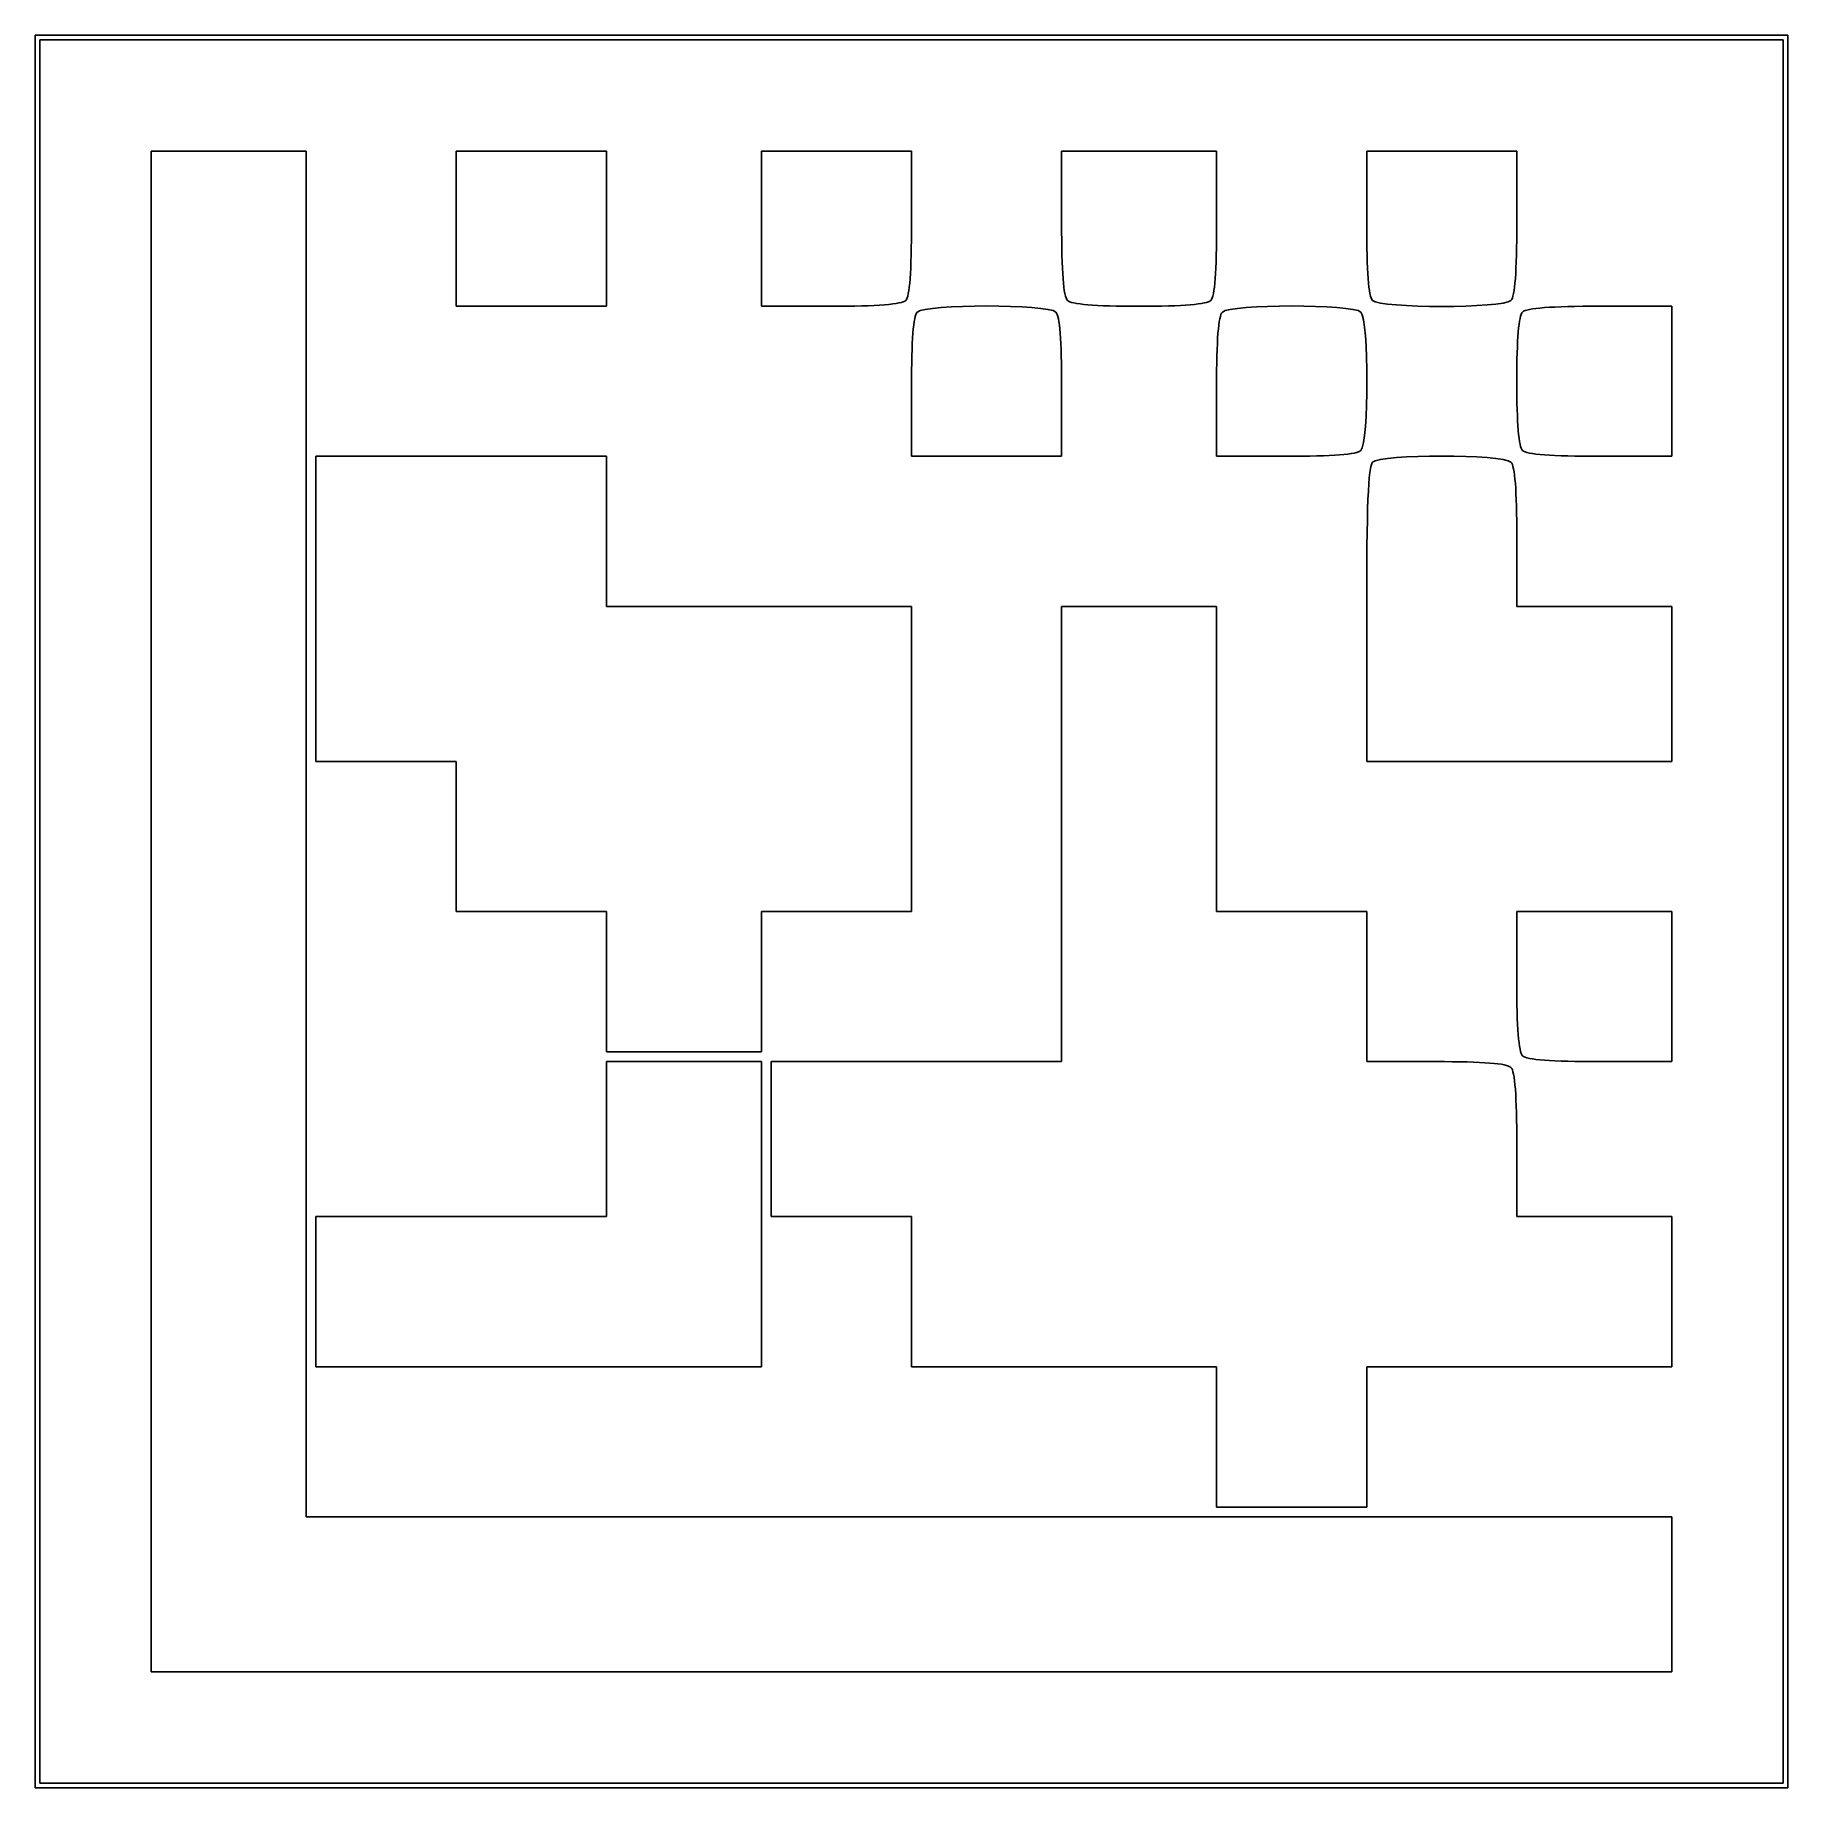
# Model space of a CAD drawing. Extents: x 0 to 128, y 0 to 128.
import ezdxf

# ---------------------------------------------------------------- set-up
doc = ezdxf.new("R2010")
doc.units = 0
doc.layers.get('0').update_dxf_attribs({"linetype": 'CONTINUOUS'})

msp = doc.modelspace()

# ---------------------------------------------------------------- linework, layer by layer
at = {"color": 7}
for p, q in [((0, 63.852777), (0, 127.705555)), ((0, 127.705555), (63.852777, 127.705555)), ((63.852777, 127.705555), (127.705555, 127.705555)), ((127.705555, 127.705555), (127.705555, 63.852777)), ((63.852777, 127.352777), (0.352777, 127.352777)), ((0.352777, 127.352777), (0.352777, 63.852777)), ((127.352777, 127.352777), (63.852777, 127.352777)), ((127.352777, 63.852777), (127.352777, 127.352777)), ((8.466666, 63.852777), (8.466666, 119.238889)), ((8.466666, 119.238889), (14.111111, 119.238889)), ((14.111111, 119.238889), (19.755555, 119.238889)), ((19.755555, 119.238889), (19.755555, 69.497222)), ((30.691666, 113.594445), (30.691666, 119.238889)), ((30.691666, 119.238889), (36.159723, 119.238889)), ((36.159723, 119.238889), (41.627777, 119.238889)), ((41.627777, 119.238889), (41.627777, 113.594445)), ((52.916666, 113.594445), (52.916666, 119.238889)), ((52.916666, 119.238889), (58.384723, 119.238889)), ((58.384723, 119.238889), (63.852777, 119.238889)), ((63.852777, 119.238889), (63.852777, 114.017777)), ((74.788889, 114.017777), (74.788889, 119.238889)), ((74.788889, 119.238889), (80.433334, 119.238889)), ((80.433334, 119.238889), (86.077777, 119.238889)), ((86.077777, 119.238889), (86.077777, 114.017777)), ((97.013889, 114.017777), (97.013889, 119.238889)), ((97.013889, 119.238889), (102.481945, 119.238889)), ((102.481945, 119.238889), (107.95, 119.238889)), ((107.95, 119.238889), (107.95, 114.017777)), ((30.691666, 107.95), (30.691666, 113.594445)), ((30.691666, 113.594445), (30.691666, 113.594445)), ((41.627777, 113.594445), (41.627777, 107.95)), ((52.916666, 107.95), (52.916666, 113.594445)), ((52.916666, 113.594445), (52.916666, 113.594445)), ((36.159723, 107.95), (30.691666, 107.95)), ((41.627777, 107.95), (36.159723, 107.95)), ((57.961389, 107.95), (52.916666, 107.95)), ((75.212223, 108.373334), (75.212223, 108.373334)), ((97.437223, 108.373334), (97.437223, 108.373334)), ((114.017777, 107.95), (119.238889, 107.95)), ((119.238889, 107.95), (119.238889, 102.481945)), ((119.238889, 102.481945), (119.238889, 97.013889)), ((63.852777, 97.013889), (63.852777, 102.058611)), ((63.852777, 102.058611), (63.852777, 102.058611)), ((74.788889, 102.058611), (74.788889, 97.013889)), ((86.077777, 97.013889), (86.077777, 102.058611)), ((86.077777, 102.058611), (86.077777, 102.058611)), ((108.373334, 97.437222), (108.373334, 97.437222)), ((20.461111, 85.901389), (20.461111, 97.013889)), ((20.461111, 97.013889), (31.044445, 97.013889)), ((31.044445, 97.013889), (41.627777, 97.013889)), ((41.627777, 97.013889), (41.627777, 91.545834)), ((69.320834, 97.013889), (63.852777, 97.013889)), ((74.788889, 97.013889), (69.320834, 97.013889)), ((91.1225, 97.013889), (86.077777, 97.013889)), ((119.238889, 97.013889), (114.017777, 97.013889)), ((41.627777, 91.545834), (41.627777, 86.077777)), ((107.95, 91.1225), (107.95, 86.077777)), ((20.461111, 74.788889), (20.461111, 85.901389)), ((41.627777, 86.077777), (52.740277, 86.077777)), ((52.740277, 86.077777), (63.852777, 86.077777)), ((63.852777, 86.077777), (63.852777, 74.965277)), ((74.788889, 69.497222), (74.788889, 86.077777)), ((74.788889, 86.077777), (80.433334, 86.077777)), ((80.433334, 86.077777), (86.077777, 86.077777)), ((86.077777, 86.077777), (86.077777, 74.965277)), ((107.95, 86.077777), (113.594445, 86.077777)), ((113.594445, 86.077777), (119.238889, 86.077777)), ((119.238889, 86.077777), (119.238889, 80.433334)), ((97.013889, 74.788889), (97.013889, 85.478055)), ((97.013889, 85.478055), (97.013889, 85.478055)), ((119.238889, 80.433334), (119.238889, 74.788889)), ((25.576389, 74.788889), (20.461111, 74.788889)), ((30.691666, 74.788889), (25.576389, 74.788889)), ((30.691666, 69.320834), (30.691666, 74.788889)), ((63.852777, 74.965277), (63.852777, 63.852777)), ((86.077777, 74.965277), (86.077777, 63.852777)), ((108.126389, 74.788889), (97.013889, 74.788889)), ((119.238889, 74.788889), (108.126389, 74.788889)), ((19.755555, 69.497222), (19.755555, 19.755555)), ((30.691666, 63.852777), (30.691666, 69.320834)), ((74.788889, 52.916666), (74.788889, 69.497222)), ((0, 0), (0, 63.852777)), ((0, 63.852777), (0, 63.852777)), ((0.352777, 63.852777), (0.352777, 0.352777)), ((8.466666, 8.466666), (8.466666, 63.852777)), ((8.466666, 63.852777), (8.466666, 63.852777)), ((36.159723, 63.852777), (30.691666, 63.852777)), ((41.627777, 63.852777), (36.159723, 63.852777)), ((41.627777, 58.7375), (41.627777, 63.852777)), ((58.384723, 63.852777), (52.916666, 63.852777)), ((52.916666, 63.852777), (52.916666, 58.7375)), ((63.852777, 63.852777), (58.384723, 63.852777)), ((86.077777, 63.852777), (91.545834, 63.852777)), ((91.545834, 63.852777), (97.013889, 63.852777)), ((97.013889, 63.852777), (97.013889, 58.384722)), ((107.95, 58.808055), (107.95, 63.852777)), ((107.95, 63.852777), (113.594445, 63.852777)), ((113.594445, 63.852777), (119.238889, 63.852777)), ((119.238889, 63.852777), (119.238889, 58.384722)), ((127.352777, 0.352777), (127.352777, 63.852777)), ((127.352777, 63.852777), (127.352777, 63.852777)), ((127.705555, 63.852777), (127.705555, 0)), ((41.627777, 53.622222), (41.627777, 58.7375)), ((41.627777, 58.7375), (41.627777, 58.7375)), ((52.916666, 58.7375), (52.916666, 53.622222)), ((97.013889, 58.384722), (97.013889, 52.916666)), ((119.238889, 58.384722), (119.238889, 52.916666)), ((47.272223, 53.622222), (41.627777, 53.622222)), ((41.627777, 47.272222), (41.627777, 52.916666)), ((41.627777, 52.916666), (47.272223, 52.916666)), ((52.916666, 53.622222), (47.272223, 53.622222)), ((47.272223, 52.916666), (52.916666, 52.916666)), ((52.916666, 52.916666), (52.916666, 41.804166)), ((53.622223, 47.272222), (53.622223, 52.916666)), ((53.622223, 52.916666), (64.205555, 52.916666)), ((64.205555, 52.916666), (74.788889, 52.916666)), ((97.013889, 52.916666), (102.058611, 52.916666)), ((108.373334, 53.34), (108.373334, 53.34)), ((119.238889, 52.916666), (114.017777, 52.916666)), ((41.627777, 41.627777), (41.627777, 47.272222)), ((53.622223, 41.627777), (53.622223, 47.272222)), ((107.95, 46.848889), (107.95, 41.627777)), ((20.461111, 36.159722), (20.461111, 41.627777)), ((20.461111, 41.627777), (31.044445, 41.627777)), ((31.044445, 41.627777), (41.627777, 41.627777)), ((52.916666, 41.804166), (52.916666, 30.691666)), ((58.7375, 41.627777), (53.622223, 41.627777)), ((63.852777, 41.627777), (58.7375, 41.627777)), ((63.852777, 36.159722), (63.852777, 41.627777)), ((107.95, 41.627777), (113.594445, 41.627777)), ((113.594445, 41.627777), (119.238889, 41.627777)), ((119.238889, 41.627777), (119.238889, 36.159722)), ((20.461111, 30.691666), (20.461111, 36.159722)), ((20.461111, 36.159722), (20.461111, 36.159722)), ((63.852777, 30.691666), (63.852777, 36.159722)), ((119.238889, 36.159722), (119.238889, 30.691666)), ((36.688889, 30.691666), (20.461111, 30.691666)), ((52.916666, 30.691666), (36.688889, 30.691666)), ((74.965277, 30.691666), (63.852777, 30.691666)), ((86.077777, 30.691666), (74.965277, 30.691666)), ((86.077777, 25.576389), (86.077777, 30.691666)), ((108.126389, 30.691666), (97.013889, 30.691666)), ((97.013889, 30.691666), (97.013889, 25.576389)), ((119.238889, 30.691666), (108.126389, 30.691666)), ((86.077777, 20.461111), (86.077777, 25.576389)), ((86.077777, 25.576389), (86.077777, 25.576389)), ((97.013889, 25.576389), (97.013889, 20.461111)), ((91.545834, 20.461111), (86.077777, 20.461111)), ((97.013889, 20.461111), (91.545834, 20.461111)), ((19.755555, 19.755555), (69.497223, 19.755555)), ((69.497223, 19.755555), (119.238889, 19.755555)), ((119.238889, 19.755555), (119.238889, 14.111111)), ((119.238889, 14.111111), (119.238889, 8.466666)), ((63.852777, 8.466666), (8.466666, 8.466666)), ((119.238889, 8.466666), (63.852777, 8.466666)), ((63.852777, 0), (0, 0)), ((0.352777, 0.352777), (63.852777, 0.352777)), ((63.852777, 0.352777), (127.352777, 0.352777)), ((127.705555, 0), (63.852777, 0))]:
    msp.add_line(p, q, dxfattribs=at)
for points in [[(63.852777, 114.017777), (63.852777, 110.427284), (63.720567, 108.664454), (63.429445, 108.373334)], [(75.212223, 108.373334), (74.9211, 108.664454), (74.788889, 110.427284), (74.788889, 114.017777)], [(86.077777, 114.017777), (86.077777, 110.427284), (85.945567, 108.664454), (85.654445, 108.373334)], [(97.437223, 108.373334), (97.1461, 108.664454), (97.013889, 110.427284), (97.013889, 114.017777)], [(107.95, 114.017777), (107.95, 110.427284), (107.81779, 108.664454), (107.526666, 108.373334)], [(63.429445, 108.373334), (63.139655, 108.083546), (61.414691, 107.95), (57.961389, 107.95)], [(63.852777, 102.058611), (63.852777, 105.511914), (63.986321, 107.236879), (64.276111, 107.526666)], [(64.276111, 107.526666), (64.86386, 108.114418), (73.777806, 108.114418), (74.365555, 107.526666)], [(74.365555, 107.526666), (74.655345, 107.236879), (74.788889, 105.511914), (74.788889, 102.058611)], [(80.433334, 107.95), (77.1721, 107.95), (75.49998, 108.085578), (75.212223, 108.373334)], [(85.654445, 108.373334), (85.366688, 108.085578), (83.694566, 107.95), (80.433334, 107.95)], [(86.077777, 102.058611), (86.077777, 105.511914), (86.211321, 107.236879), (86.501111, 107.526666)], [(86.501111, 107.526666), (87.08886, 108.114418), (96.002806, 108.114418), (96.590555, 107.526666)], [(96.590555, 107.526666), (97.178305, 106.938916), (97.178305, 98.024972), (96.590555, 97.437222)], [(107.526666, 108.373334), (106.938917, 107.785583), (98.024971, 107.785583), (97.437223, 108.373334)], [(107.95, 102.481945), (107.95, 105.605987), (108.08716, 107.240495), (108.373334, 107.526666)], [(108.373334, 107.526666), (108.664456, 107.817788), (110.427284, 107.95), (114.017777, 107.95)], [(108.373334, 97.437222), (108.08716, 97.723394), (107.95, 99.357901), (107.95, 102.481945)], [(96.590555, 97.437222), (96.300766, 97.147435), (94.575802, 97.013889), (91.1225, 97.013889)], [(97.437223, 96.590555), (98.024971, 97.178306), (106.938917, 97.178306), (107.526666, 96.590555)], [(114.017777, 97.013889), (110.427284, 97.013889), (108.664456, 97.146101), (108.373334, 97.437222)], [(97.013889, 85.478055), (97.013889, 93.321481), (97.126591, 96.279925), (97.437223, 96.590555)], [(107.526666, 96.590555), (107.816456, 96.300767), (107.95, 94.575802), (107.95, 91.1225)], [(108.373334, 53.34), (108.083544, 53.629789), (107.95, 55.354752), (107.95, 58.808055)], [(102.058611, 52.916666), (105.511914, 52.916666), (107.236878, 52.783122), (107.526666, 52.493334)], [(107.526666, 52.493334), (107.81779, 52.20221), (107.95, 50.439384), (107.95, 46.848889)], [(114.017777, 52.916666), (110.427284, 52.916666), (108.664456, 53.048878), (108.373334, 53.34)]]:
    msp.add_open_spline(points, degree=3, dxfattribs=at)

doc.saveas('drawing.dxf')
